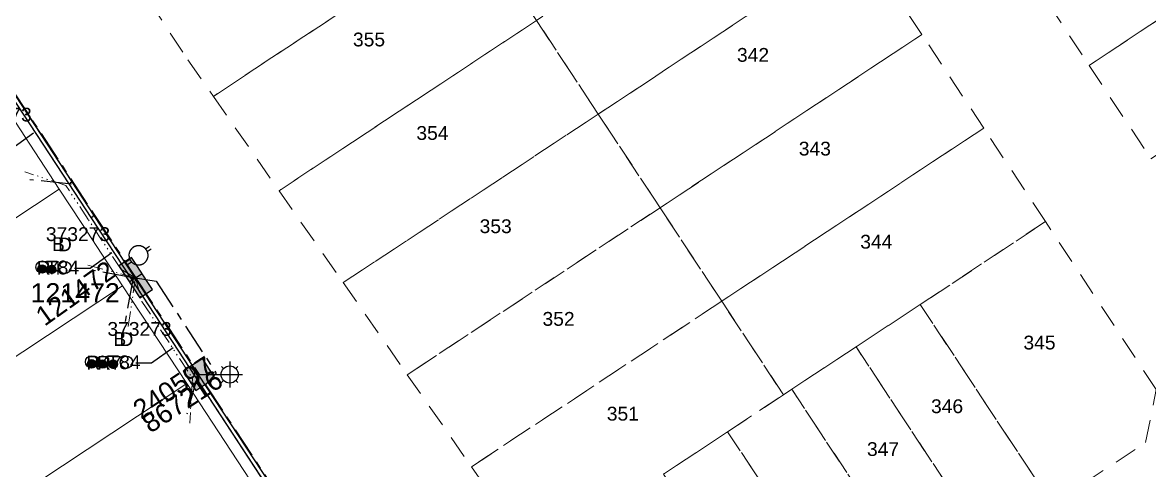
# Model space of a CAD drawing. Header units: metres. Extents: x 302829 to 303440, y 6270651 to 6271380.
# Drawn here: x 303210.1 to 303357.3, y 6270859.9 to 6270918.3 of the extents above; entities that cross this region are included whole.
import ezdxf
from ezdxf.enums import TextEntityAlignment as Align

# ---------------------------------------------------------------- set-up
doc = ezdxf.new("R2010")
doc.units = ezdxf.units.M
for name, pattern in [('Cable Exist UG', [7, 4, -1, 1, -1]), ('Dash', [5, 3, -2]), ('PHANTOM2', [4.45, 2, -0.5, 0.15, -0.5, 0.15, -0.5, 0.15, -0.5])]:
    doc.linetypes.add(name, pattern=pattern)
doc.layers.get('0').update_dxf_attribs({"color": 6})
for name, color, linetype, lineweight in [('_User Miscellaneous4', 191, 'Continuous', 13), ('_User Miscellaneous5', 151, 'Continuous', 13), ('_User_LV_Exist', 5, 'Continuous', 25), ('_User_SL_Exist', 4, 'Continuous', 25), ('Cadastre Developer_SP_EXT', 96, 'Continuous', 15), ('Cadastre Land Parcels_SP_EXT', 96, 'Continuous', 15), ('Mains_LV_SL_EXT', 135, 'Continuous', 25)]:
    doc.layers.add(name, color=color, linetype=linetype, lineweight=lineweight)
for name, color, linetype in [('Duct_SP_EXT', 40, 'Continuous'), ('Equip_LV_EXT', 7, 'Continuous'), ('Equip_SP_SL_EXT', 7, 'Continuous'), ('SupportsUG_SP_LV_EXT', 7, 'Continuous'), ('SupportsUG_SP_LV_SL_EXT', 7, 'Continuous'), ('Trench_SP_EXT', 7, 'Continuous')]:
    doc.layers.add(name, color=color, linetype=linetype)
doc.styles.add('COLUMN_LABEL', font='arial.ttf', dxfattribs={"height": 2})
doc.styles.add('iecARIAL', font='arial.ttf', dxfattribs={"height": 2})
doc.styles.add('POLE_LABEL', font='arial.ttf', dxfattribs={"height": 2})
doc.styles.add('SL_LABEL', font='arial.ttf', dxfattribs={"height": 2})
doc.styles.get("Standard").update_dxf_attribs({"font": 'arial.ttf'})

# ---------------------------------------------------------------- blocks, each defined once
blk = doc.blocks.new('COLUMN_EXT')
blk.add_hatch(color=256).paths.add_polyline_path([(1.5, -1.5), (1.5, 1.5), (-1.5, 1.5), (-1.5, -1.5)])
blk.add_lwpolyline([(1.5, 1.5), (-1.5, 1.5), (-1.5, -1.5), (1.5, -1.5)], close=True)
at = {"flags": 9}
for tag, p in [('STREETNAME', (-1.81, 1.6)), ('LOCATION', (-1.81, 1.4)), ('SUBURB', (-1.81, 1.8)), ('NOTES', (-1.81, 2)), ('COLUMN_TYPE', (-1.81, 0.4)), ('OWNED_BY', (-1.81, 0.6)), ('LEGEND', (-1.81, 1.2)), ('USAGE', (-1.81, 1)), ('STATE', (-1.81, 0.8))]:
    blk.add_attdef(tag, text='', height=0.2, rotation=180, dxfattribs=at).set_placement(p, align=Align.MIDDLE_LEFT)
at = {"flags": 1}
blk.add_attdef('Z', (-1.81, 2.35), '', height=0.2, rotation=180, dxfattribs=at)
at = {"flags": 9}
for tag, style, p in [('STRUCTURE_PLANT_NUMBER', 'POLE_LABEL', (-1.81, -0.03)), ('STREET_CODE', 'COLUMN_LABEL', (-1.81, 0.2))]:
    blk.add_attdef(tag, text='', height=0.2, rotation=180, dxfattribs=dict(at, style=style)).set_placement(p, align=Align.MIDDLE_LEFT)
at = {"style": 'COLUMN_LABEL', "width": 0.9, "flags": 8}
blk.add_attdef('ASSET_NUM', text='', height=2, rotation=270, dxfattribs=at).set_placement((2, -4), align=Align.MIDDLE_LEFT)
blk = doc.blocks.new('PILLAR_EXT')
blk.add_hatch(color=256).paths.add_polyline_path([(-2.5, 1), (-2.5, -1), (2.5, -1), (2.5, 1)])
for p, q in [((-2.5, 0), (2.5, 0)), ((0, 1), (0, -1))]:
    blk.add_line(p, q)
at = {"ltscale": 10}
blk.add_line((2.5, 0), (-2.5, 0), dxfattribs=at)
blk.add_lwpolyline([(-2.5, -1), (-1.25, -1), (1.25, -1), (2.5, -1), (2.5, 1), (-2.5, 1)], close=True)
at = {"width": 0.9, "flags": 8}
blk.add_attdef('ASSET_NUM', text='', height=2, rotation=90, dxfattribs=at).set_placement((-2, 4), align=Align.MIDDLE_LEFT)
for tag, p, flags in [('OWNED_BY', (0, -0.2), 9), ('STATE', (0, -0.4), 9), ('SUPPORT_TYPE', (0, -0.6), 9), ('USAGE', (0, -0.8), 9), ('LEGEND', (0, -1), 9), ('LOCATION', (0, -1.2), 9), ('NOTES', (0, -1.4), 9), ('PARENT', (0, -1.6), 9), ('STREETNAME', (0, -1.8), 9), ('SUBURB', (0, -2), 1)]:
    blk.add_attdef(tag, p, '', height=0.2, dxfattribs=dict(flags=flags))
blk = doc.blocks.new('DUCT_EXT')
blk.add_circle((0, 0.8), 0.8)
at = {"flags": 1}
blk.add_attdef('Z', (0, 0), '', height=0.2, dxfattribs=at)
at = {"flags": 9}
for tag, p in [('DUCT_CODE', (0, 0)), ('XSECT_TYPE', (0, -0.2)), ('STATE', (0, -0.6)), ('FB_REFERENCE', (0, -0.4)), ('NOTES', (0, -0.8))]:
    blk.add_attdef(tag, text='', height=0.2, dxfattribs=at).set_placement(p, align=Align.MIDDLE_LEFT)
blk = doc.blocks.new('SL_LANTERN_EXT')
at = {"flags": 9}
for tag, p in [('LRATECODE', (-7.4, 0)), ('LOUTREACHVOCAB', (-7.2, 0)), ('LOUTREACH', (-7, 0)), ('LANTNUMBER', (-6.6, 0)), ('LNEW', (-6.4, 0)), ('LMASTVOCAB', (-6.2, 0)), ('LMAST', (-6, 0)), ('LLAMPVOCAB', (-5.8, 0)), ('LLAMP', (-5.6, 0)), ('LEXIST', (-5.4, 0)), ('LCHARGE3PERCENT', (-5.2, 0)), ('LCHARGE3', (-5, 0)), ('LCHARGE2PERCENT', (-4.8, 0)), ('LCHARGE2', (-4.6, 0)), ('LCHARGE1PERCENT', (-4.4, 0)), ('LCHARGE1', (-4.2, 0)), ('LCATEGORY', (-4, 0)), ('LBRACKETVOCAB', (-3.8, 0)), ('LBRACKET', (-3.6, 0)), ('LKINGHEIGHT', (-3.4, 0)), ('CREPLACE', (-3.2, 0)), ('CREMOVE', (-3, 0)), ('CNUMBER', (-2.8, 0)), ('CNEW', (-2.6, 0)), ('CEXIST', (-2.4, 0)), ('USAGE', (-2.2, 0)), ('STATE', (-2, 0)), ('OWNED_BY', (-1.8, 0)), ('ORIENTATION', (-1.6, 0)), ('OPERATING_VOLTAGE', (-1.4, 0)), ('NO_PHASES', (-1.2, 0)), ('LANTERN_TYPE', (-1, 0)), ('LANTERN_PURPOSE', (-0.8, 0)), ('CONTROL_TYPE', (-0.6, 0)), ('CONSTRUCTED_VOLTAGE', (-0.4, 0))]:
    blk.add_attdef(tag, text='', height=0.001, rotation=270, dxfattribs=at).set_placement(p, align=Align.MIDDLE_LEFT)
at = {"style": 'SL_LABEL', "flags": 9}
blk.add_attdef('STREET_CODE', text='', height=0.001, rotation=270, dxfattribs=at).set_placement((0, 0), align=Align.MIDDLE_LEFT)
at = {"flags": 1}
blk.add_attdef('Z', (0, 0), '', height=0.001, rotation=270, dxfattribs=at)
at = {"width": 0.9}
blk.add_attdef('LNUMBER', text='', height=1, dxfattribs=at).set_placement((7, -1), align=Align.MIDDLE_LEFT)
at = {"flags": 9}
for tag, p in [('LREMOVE', (0, -7.6)), ('LREPLACE', (0, -7.8)), ('LTYPE', (0, -8)), ('LTYPEVOCAB', (0, -8.2)), ('LEGEND', (0, -8.4)), ('SUBURB', (0, -8.6)), ('STREETNAME', (0, -8.8)), ('LOCATION', (0, -9)), ('NOTES', (0, -9.2)), ('MAINTAINED_BY', (0, -9.86))]:
    blk.add_attdef(tag, text='', height=0.001, dxfattribs=at).set_placement(p, align=Align.MIDDLE_LEFT)
blk.add_attdef('OPERATED_BY', (0, -9.61), '', height=0.001, dxfattribs=at)
blk.add_wipeout([(5.69, 0), (5.06, -1.06), (4, -1.69), (2.94, -1.06), (2.31, 0), (2.94, 1.06), (4, 1.69), (5.06, 1.06)])
for p, q in [((4, 1.69), (4, 0)), ((0, 0), (4, 0)), ((2.94, 1.06), (3.2, 0.8)), ((5.06, 1.06), (4.8, 0.8)), ((2.94, -1.06), (3.2, -0.8)), ((4, 0), (5.69, 0)), ((4, 0), (4, -1.69)), ((5.06, -1.06), (4.8, -0.8))]:
    blk.add_line(p, q)
blk.add_circle((4, 0), 1.12)
blk = doc.blocks.new('*U348')
at = {"layer": 'Equip_LV_EXT'}
for tag, flags, p in [('OPERATING_VOLTAGE', 9, (3, -2.6)), ('ORIENTATION', 9, (3, -2.8)), ('STATE', 9, (3, -3)), ('SWITCH_TYPE', 9, (3, -3.2)), ('OWNED_BY', 9, (3, -3.8)), ('OPERATED_BY', 9, (3, -4)), ('USAGE', 9, (3, -3.4)), ('NOTES', 9, (3, -3.6)), ('MAINTAINED_BY', 9, (3, -4.2)), ('NUMBER_OF_PHASES', 9, (3, -4.4)), ('TYPE', 9, (3, -4.6)), ('Z', 1, (3, -4.8))]:
    blk.add_attdef(tag, text='', height=0.2, dxfattribs=dict(at, flags=flags)).set_placement(p, align=Align.MIDDLE_LEFT)
blk.add_wipeout([(4, 1.25), (3.97, 1.25), (3.94, 1.25), (3.91, 1.25), (3.88, 1.24), (3.85, 1.24), (3.82, 1.24), (3.79, 1.23), (3.76, 1.23), (3.73, 1.22), (3.7, 1.21), (3.67, 1.2), (3.64, 1.2), (3.61, 1.19), (3.58, 1.18), (3.55, 1.17), (3.52, 1.15), (3.49, 1.14), (3.47, 1.13), (3.44, 1.12), (3.41, 1.1), (3.38, 1.09), (3.36, 1.07), (3.33, 1.06), (3.31, 1.04), (3.28, 1.02), (3.26, 1), (3.23, 0.99), (3.21, 0.97), (3.18, 0.95), (3.16, 0.93), (3.14, 0.91), (3.12, 0.88), (3.09, 0.86), (3.07, 0.84), (3.05, 0.82), (3.03, 0.79), (3.01, 0.77), (3, 0.74), (2.98, 0.72), (2.96, 0.69), (2.94, 0.67), (2.93, 0.64), (2.91, 0.62), (2.9, 0.59), (2.88, 0.56), (2.87, 0.53), (2.86, 0.51), (2.85, 0.48), (2.83, 0.45), (2.82, 0.42), (2.81, 0.39), (2.8, 0.36), (2.8, 0.33), (2.79, 0.3), (2.78, 0.27), (2.77, 0.24), (2.77, 0.21), (2.76, 0.18), (2.76, 0.15), (2.76, 0.12), (2.75, 0.09), (2.75, 0.06), (2.75, 0.03), (2.75, 0), (2.75, -0.03), (2.75, -0.06), (2.75, -0.09), (2.76, -0.12), (2.76, -0.15), (2.76, -0.18), (2.77, -0.21), (2.77, -0.24), (2.78, -0.27), (2.79, -0.3), (2.8, -0.33), (2.8, -0.36), (2.81, -0.39), (2.82, -0.42), (2.83, -0.45), (2.85, -0.48), (2.86, -0.51), (2.87, -0.53), (2.88, -0.56), (2.9, -0.59), (2.91, -0.62), (2.93, -0.64), (2.94, -0.67), (2.96, -0.69), (2.98, -0.72), (3, -0.74), (3.01, -0.77), (3.03, -0.79), (3.05, -0.82), (3.07, -0.84), (3.09, -0.86), (3.12, -0.88), (3.14, -0.91), (3.16, -0.93), (3.18, -0.95), (3.21, -0.97), (3.23, -0.99), (3.26, -1), (3.28, -1.02), (3.31, -1.04), (3.33, -1.06), (3.36, -1.07), (3.38, -1.09), (3.41, -1.1), (3.44, -1.12), (3.47, -1.13), (3.49, -1.14), (3.52, -1.15), (3.55, -1.17), (3.58, -1.18), (3.61, -1.19), (3.64, -1.2), (3.67, -1.2), (3.7, -1.21), (3.73, -1.22), (3.76, -1.23), (3.79, -1.23), (3.82, -1.24), (3.85, -1.24), (3.88, -1.24), (3.91, -1.25), (3.94, -1.25), (3.97, -1.25), (4, -1.25), (4.03, -1.25), (4.06, -1.25), (4.09, -1.25), (4.12, -1.24), (4.15, -1.24), (4.18, -1.24), (4.21, -1.23), (4.24, -1.23), (4.27, -1.22), (4.3, -1.21), (4.33, -1.2), (4.36, -1.2), (4.39, -1.19), (4.42, -1.18), (4.45, -1.17), (4.48, -1.15), (4.51, -1.14), (4.53, -1.13), (4.56, -1.12), (4.59, -1.1), (4.62, -1.09), (4.64, -1.07), (4.67, -1.06), (4.69, -1.04), (4.72, -1.02), (4.74, -1), (4.77, -0.99), (4.79, -0.97), (4.82, -0.95), (4.84, -0.93), (4.86, -0.91), (4.88, -0.88), (4.91, -0.86), (4.93, -0.84), (4.95, -0.82), (4.97, -0.79), (4.99, -0.77), (5, -0.74), (5.02, -0.72), (5.04, -0.69), (5.06, -0.67), (5.07, -0.64), (5.09, -0.62), (5.1, -0.59), (5.12, -0.56), (5.13, -0.53), (5.14, -0.51), (5.15, -0.48), (5.17, -0.45), (5.18, -0.42), (5.19, -0.39), (5.2, -0.36), (5.2, -0.33), (5.21, -0.3), (5.22, -0.27), (5.23, -0.24), (5.23, -0.21), (5.24, -0.18), (5.24, -0.15), (5.24, -0.12), (5.25, -0.09), (5.25, -0.06), (5.25, -0.03), (5.25, 0), (5.25, 0.03), (5.25, 0.06), (5.25, 0.09), (5.24, 0.12), (5.24, 0.15), (5.24, 0.18), (5.23, 0.21), (5.23, 0.24), (5.22, 0.27), (5.21, 0.3), (5.2, 0.33), (5.2, 0.36), (5.19, 0.39), (5.18, 0.42), (5.17, 0.45), (5.15, 0.48), (5.14, 0.51), (5.13, 0.53), (5.12, 0.56), (5.1, 0.59), (5.09, 0.62), (5.07, 0.64), (5.06, 0.67), (5.04, 0.69), (5.02, 0.72), (5, 0.74), (4.99, 0.77), (4.97, 0.79), (4.95, 0.82), (4.93, 0.84), (4.91, 0.86), (4.88, 0.88), (4.86, 0.91), (4.84, 0.93), (4.82, 0.95), (4.79, 0.97), (4.77, 0.99), (4.74, 1), (4.72, 1.02), (4.69, 1.04), (4.67, 1.06), (4.64, 1.07), (4.62, 1.09), (4.59, 1.1), (4.56, 1.12), (4.53, 1.13), (4.51, 1.14), (4.48, 1.15), (4.45, 1.17), (4.42, 1.18), (4.39, 1.19), (4.36, 1.2), (4.33, 1.2), (4.3, 1.21), (4.27, 1.22), (4.24, 1.23), (4.21, 1.23), (4.18, 1.24), (4.15, 1.24), (4.12, 1.24), (4.09, 1.25), (4.06, 1.25), (4.03, 1.25)]).dxf.layer = '_User_LV_Exist'
at = {"layer": '_User_LV_Exist'}
for p, q in [((3.79, 1.86), (3.79, 1.23)), ((4.21, 1.86), (4.21, 1.23)), ((3.79, -1.23), (3.79, -1.86)), ((4.21, -1.23), (4.21, -1.86))]:
    blk.add_line(p, q, dxfattribs=at)
at = {"layer": '_User_LV_Exist', "flags": 128}
blk.add_lwpolyline([(4, 1.25), (3.97, 1.25), (3.94, 1.25), (3.91, 1.25), (3.88, 1.24), (3.85, 1.24), (3.82, 1.24), (3.79, 1.23), (3.76, 1.23), (3.73, 1.22), (3.7, 1.21), (3.67, 1.2), (3.64, 1.2), (3.61, 1.19), (3.58, 1.18), (3.55, 1.17), (3.52, 1.15), (3.49, 1.14), (3.47, 1.13), (3.44, 1.12), (3.41, 1.1), (3.38, 1.09), (3.36, 1.07), (3.33, 1.06), (3.31, 1.04), (3.28, 1.02), (3.26, 1), (3.23, 0.99), (3.21, 0.97), (3.18, 0.95), (3.16, 0.93), (3.14, 0.91), (3.12, 0.88), (3.09, 0.86), (3.07, 0.84), (3.05, 0.82), (3.03, 0.79), (3.01, 0.77), (3, 0.74), (2.98, 0.72), (2.96, 0.69), (2.94, 0.67), (2.93, 0.64), (2.91, 0.62), (2.9, 0.59), (2.88, 0.56), (2.87, 0.53), (2.86, 0.51), (2.85, 0.48), (2.83, 0.45), (2.82, 0.42), (2.81, 0.39), (2.8, 0.36), (2.8, 0.33), (2.79, 0.3), (2.78, 0.27), (2.77, 0.24), (2.77, 0.21), (2.76, 0.18), (2.76, 0.15), (2.76, 0.12), (2.75, 0.09), (2.75, 0.06), (2.75, 0.03), (2.75, 0), (2.75, -0.03), (2.75, -0.06), (2.75, -0.09), (2.76, -0.12), (2.76, -0.15), (2.76, -0.18), (2.77, -0.21), (2.77, -0.24), (2.78, -0.27), (2.79, -0.3), (2.8, -0.33), (2.8, -0.36), (2.81, -0.39), (2.82, -0.42), (2.83, -0.45), (2.85, -0.48), (2.86, -0.51), (2.87, -0.53), (2.88, -0.56), (2.9, -0.59), (2.91, -0.62), (2.93, -0.64), (2.94, -0.67), (2.96, -0.69), (2.98, -0.72), (3, -0.74), (3.01, -0.77), (3.03, -0.79), (3.05, -0.82), (3.07, -0.84), (3.09, -0.86), (3.12, -0.88), (3.14, -0.91), (3.16, -0.93), (3.18, -0.95), (3.21, -0.97), (3.23, -0.99), (3.26, -1), (3.28, -1.02), (3.31, -1.04), (3.33, -1.06), (3.36, -1.07), (3.38, -1.09), (3.41, -1.1), (3.44, -1.12), (3.47, -1.13), (3.49, -1.14), (3.52, -1.15), (3.55, -1.17), (3.58, -1.18), (3.61, -1.19), (3.64, -1.2), (3.67, -1.2), (3.7, -1.21), (3.73, -1.22), (3.76, -1.23), (3.79, -1.23), (3.82, -1.24), (3.85, -1.24), (3.88, -1.24), (3.91, -1.25), (3.94, -1.25), (3.97, -1.25), (4, -1.25), (4.03, -1.25), (4.06, -1.25), (4.09, -1.25), (4.12, -1.24), (4.15, -1.24), (4.18, -1.24), (4.21, -1.23), (4.24, -1.23), (4.27, -1.22), (4.3, -1.21), (4.33, -1.2), (4.36, -1.2), (4.39, -1.19), (4.42, -1.18), (4.45, -1.17), (4.48, -1.15), (4.51, -1.14), (4.53, -1.13), (4.56, -1.12), (4.59, -1.1), (4.62, -1.09), (4.64, -1.07), (4.67, -1.06), (4.69, -1.04), (4.72, -1.02), (4.74, -1), (4.77, -0.99), (4.79, -0.97), (4.82, -0.95), (4.84, -0.93), (4.86, -0.91), (4.88, -0.88), (4.91, -0.86), (4.93, -0.84), (4.95, -0.82), (4.97, -0.79), (4.99, -0.77), (5, -0.74), (5.02, -0.72), (5.04, -0.69), (5.06, -0.67), (5.07, -0.64), (5.09, -0.62), (5.1, -0.59), (5.12, -0.56), (5.13, -0.53), (5.14, -0.51), (5.15, -0.48), (5.17, -0.45), (5.18, -0.42), (5.19, -0.39), (5.2, -0.36), (5.2, -0.33), (5.21, -0.3), (5.22, -0.27), (5.23, -0.24), (5.23, -0.21), (5.24, -0.18), (5.24, -0.15), (5.24, -0.12), (5.25, -0.09), (5.25, -0.06), (5.25, -0.03), (5.25, 0), (5.25, 0.03), (5.25, 0.06), (5.25, 0.09), (5.24, 0.12), (5.24, 0.15), (5.24, 0.18), (5.23, 0.21), (5.23, 0.24), (5.22, 0.27), (5.21, 0.3), (5.2, 0.33), (5.2, 0.36), (5.19, 0.39), (5.18, 0.42), (5.17, 0.45), (5.15, 0.48), (5.14, 0.51), (5.13, 0.53), (5.12, 0.56), (5.1, 0.59), (5.09, 0.62), (5.07, 0.64), (5.06, 0.67), (5.04, 0.69), (5.02, 0.72), (5, 0.74), (4.99, 0.77), (4.97, 0.79), (4.95, 0.82), (4.93, 0.84), (4.91, 0.86), (4.88, 0.88), (4.86, 0.91), (4.84, 0.93), (4.82, 0.95), (4.79, 0.97), (4.77, 0.99), (4.74, 1), (4.72, 1.02), (4.69, 1.04), (4.67, 1.06), (4.64, 1.07), (4.62, 1.09), (4.59, 1.1), (4.56, 1.12), (4.53, 1.13), (4.51, 1.14), (4.48, 1.15), (4.45, 1.17), (4.42, 1.18), (4.39, 1.19), (4.36, 1.2), (4.33, 1.2), (4.3, 1.21), (4.27, 1.22), (4.24, 1.23), (4.21, 1.23), (4.18, 1.24), (4.15, 1.24), (4.12, 1.24), (4.09, 1.25), (4.06, 1.25), (4.03, 1.25)], close=True, dxfattribs=at)
at = {"layer": 'Equip_LV_EXT', "flags": 9}
for tag, p in [('ACTUAL_STATUS', (3.17, -1.67)), ('CONSTRUCTED_VOLTAGE', (3.17, -1.83)), ('NO_PHASES', (3.17, -2))]:
    blk.add_attdef(tag, text='', height=0.167, dxfattribs=at).set_placement(p, align=Align.MIDDLE_LEFT)
blk = doc.blocks.new('CABLE_LARGE_EXT')
h = blk.add_hatch(color=256)
edge = h.paths.add_edge_path()
edge.add_arc((0, 0.55), 0.55, 0, 360)
blk.add_circle((0, 0.55), 0.55)
at = {"flags": 1}
blk.add_attdef('Z', (0, 0), '', height=0.2, dxfattribs=at)
at = {"flags": 9}
for tag, p in [('COND_CODE', (0, 0)), ('STATE', (0, -0.4)), ('XSECT_SIZE', (0, -0.6)), ('FB_REFERENCE', (0, -0.2)), ('NOTES', (0, -0.8))]:
    blk.add_attdef(tag, text='', height=0.2, dxfattribs=at).set_placement(p, align=Align.MIDDLE_LEFT)

msp = doc.modelspace()

# ---------------------------------------------------------------- linework, layer by layer
at = {"layer": '_User Miscellaneous4'}
for p, q in [((303216.18, 6270897.27), (303199.62, 6270922.47)), ((303216.59, 6270897.53), (303200.02, 6270922.73)), ((303216.18, 6270897.27), (303216.38, 6270897.4)), ((303216.18, 6270897.27), (303216.38, 6270897.4)), ((303219.07, 6270892.88), (303216.18, 6270897.27)), ((303216.59, 6270897.53), (303216.38, 6270897.4)), ((303216.59, 6270897.53), (303216.38, 6270897.4)), ((303219.47, 6270893.14), (303216.59, 6270897.53)), ((303219.07, 6270892.88), (303219.27, 6270893.01)), ((303219.47, 6270893.14), (303219.27, 6270893.01)), ((303224.34, 6270884.85), (303224.54, 6270884.98)), ((303224.34, 6270884.85), (303224.54, 6270884.98)), ((303224.74, 6270885.11), (303224.54, 6270884.98)), ((303224.74, 6270885.11), (303224.54, 6270884.98))]:
    msp.add_line(p, q, dxfattribs=at)
at = {"layer": '_User Miscellaneous5', "linetype": 'PHANTOM2'}
msp.add_lwpolyline([(303224.88, 6270885.01), (303223.86, 6270878.36)], dxfattribs=at)
at = {"layer": 'Cadastre Developer_SP_EXT', "linetype": 'Dash'}
for points in [[(303375.55, 6270947.53), (303341.34, 6270924.93), (303349.4, 6270912.72), (303383.61, 6270935.32), (303375.55, 6270947.53)], [(303260.69, 6270943.61), (303226.63, 6270921.11), (303231.71, 6270913.44), (303235.03, 6270908.68), (303268.96, 6270931.09), (303260.69, 6270943.61)], [(303319.5, 6270928.96), (303311.44, 6270941.17), (303277.23, 6270918.58), (303285.29, 6270906.36), (303319.5, 6270928.96)], [(303391.68, 6270923.11), (303383.61, 6270935.32), (303349.4, 6270912.72), (303357.47, 6270900.51), (303371.49, 6270909.77), (303381.59, 6270916.44), (303391.68, 6270923.11)], [(303268.96, 6270931.09), (303235.03, 6270908.68), (303243.61, 6270896.37), (303277.23, 6270918.58), (303268.96, 6270931.09)], [(303319.5, 6270928.96), (303285.29, 6270906.36), (303293.36, 6270894.15), (303327.57, 6270916.75), (303319.5, 6270928.96)], [(303277.23, 6270918.58), (303243.61, 6270896.37), (303251.99, 6270884.37), (303285.29, 6270906.36), (303277.23, 6270918.58)], [(303327.57, 6270916.75), (303293.36, 6270894.15), (303301.42, 6270881.94), (303335.64, 6270904.54), (303327.57, 6270916.75)], [(303285.29, 6270906.36), (303251.99, 6270884.37), (303260.36, 6270872.36), (303293.36, 6270894.15), (303285.29, 6270906.36)], [(303335.64, 6270904.54), (303301.42, 6270881.94), (303309.49, 6270869.73), (303310.57, 6270870.45), (303318.96, 6270875.99), (303327.35, 6270881.52), (303343.7, 6270892.33), (303335.64, 6270904.54)], [(303293.36, 6270894.15), (303260.36, 6270872.36), (303268.74, 6270860.35), (303301.42, 6270881.94), (303293.36, 6270894.15)], [(303343.7, 6270892.33), (303327.35, 6270881.52), (303344.57, 6270855.45), (303356.75, 6270863.49), (303358.17, 6270870.42), (303343.7, 6270892.33)], [(303309.49, 6270869.73), (303301.42, 6270881.94), (303268.74, 6270860.35), (303277.11, 6270848.35), (303293.8, 6270859.37), (303302.19, 6270864.91), (303309.49, 6270869.73)], [(303327.35, 6270881.52), (303318.96, 6270875.99), (303336.18, 6270849.91), (303344.57, 6270855.45), (303327.35, 6270881.52)], [(303318.96, 6270875.99), (303310.57, 6270870.45), (303327.8, 6270844.37), (303336.18, 6270849.91), (303318.96, 6270875.99)], [(303310.57, 6270870.45), (303309.49, 6270869.73), (303302.19, 6270864.91), (303319.41, 6270838.83), (303327.8, 6270844.37), (303310.57, 6270870.45)], [(303302.19, 6270864.91), (303293.8, 6270859.37), (303311.02, 6270833.29), (303319.41, 6270838.83), (303302.19, 6270864.91)]]:
    msp.add_lwpolyline(points, close=True, dxfattribs=at)
at = {"layer": 'Cadastre Land Parcels_SP_EXT', "linetype": 'Continuous'}
for points in [[(303214.89, 6270896.57), (303206.62, 6270909.17), (303177.32, 6270889.81), (303185.6, 6270877.21), (303214.89, 6270896.57)], [(303223.17, 6270883.97), (303217.85, 6270892.08), (303214.89, 6270896.57), (303185.6, 6270877.21), (303193.87, 6270864.61), (303223.17, 6270883.97)], [(303231.55, 6270871.2), (303223.17, 6270883.97), (303193.87, 6270864.61), (303202.25, 6270851.84), (303231.55, 6270871.2)], [(303239.82, 6270858.6), (303231.55, 6270871.2), (303202.25, 6270851.84), (303210.53, 6270839.24), (303239.82, 6270858.6)]]:
    msp.add_lwpolyline(points, close=True, dxfattribs=at)
at = {"layer": 'Duct_SP_EXT'}
for p, q in [((303216.18, 6270897.27), (303199.62, 6270922.47)), ((303216.59, 6270897.53), (303200.02, 6270922.73)), ((303216.18, 6270897.27), (303216.38, 6270897.4)), ((303216.18, 6270897.27), (303216.38, 6270897.4)), ((303219.07, 6270892.88), (303216.18, 6270897.27)), ((303216.59, 6270897.53), (303216.38, 6270897.4)), ((303216.59, 6270897.53), (303216.38, 6270897.4)), ((303219.47, 6270893.14), (303216.59, 6270897.53)), ((303219.07, 6270892.88), (303219.27, 6270893.01)), ((303219.47, 6270893.14), (303219.27, 6270893.01)), ((303224.34, 6270884.85), (303224.54, 6270884.98)), ((303224.34, 6270884.85), (303224.54, 6270884.98)), ((303224.74, 6270885.11), (303224.54, 6270884.98)), ((303224.74, 6270885.11), (303224.54, 6270884.98))]:
    msp.add_line(p, q, dxfattribs=at)
for points in [[(303206.64, 6270901.89), (303208.7, 6270901.89), (303211.53, 6270903.9)], [(303216.89, 6270886.28), (303218.95, 6270886.28), (303221.78, 6270888.29)], [(303224.91, 6270873.92), (303226.97, 6270873.92), (303229.8, 6270875.92)]]:
    msp.add_lwpolyline(points, dxfattribs=at)
at = {"layer": 'Trench_SP_EXT', "linetype": 'Cable Exist UG'}
for points in [[(303216.5, 6270897.22), (303211.06, 6270897.8)], [(303224.54, 6270884.98), (303219.35, 6270885.96)], [(303224.54, 6270884.98), (303223.52, 6270879.32)]]:
    msp.add_lwpolyline(points, dxfattribs=at)

# ---------------------------------------------------------------- block references
at = {"layer": 'Duct_SP_EXT'}
for name, p in [('DUCT_EXT', (303212.65, 6270885.61)), ('CABLE_LARGE_EXT', (303212.65, 6270885.61)), ('CABLE_LARGE_EXT', (303213.92, 6270885.55)), ('DUCT_EXT', (303215.64, 6270885.55)), ('DUCT_EXT', (303219.13, 6270873.23)), ('DUCT_EXT', (303220.53, 6270873.21)), ('DUCT_EXT', (303223.67, 6270873.18)), ('CABLE_LARGE_EXT', (303219.13, 6270873.23)), ('CABLE_LARGE_EXT', (303220.53, 6270873.21)), ('CABLE_LARGE_EXT', (303221.94, 6270873.18))]:
    msp.add_blockref(name, p, dxfattribs=at)
at = {"layer": 'SupportsUG_SP_LV_EXT'}
ref = msp.add_blockref('PILLAR_EXT', (303224.88, 6270885.01), dxfattribs=dict(at, rotation=123.3060331222655))
ref.add_attrib('ASSET_NUM', '121472', dxfattribs={"layer": '0', "height": 2.5, "rotation": 35.3907, "style": 'iecARIAL'}).set_placement((303221.76, 6270886.37), align=Align.MIDDLE_RIGHT)
at = {"layer": 'SupportsUG_SP_LV_SL_EXT'}
ref = msp.add_blockref('COLUMN_EXT', (303233.16, 6270872.38), dxfattribs=dict(at, rotation=123.2744942819103))
ref.add_attrib('ASSET_NUM', '867216', dxfattribs={"layer": '0', "height": 2.5, "rotation": 33.4456, "style": 'COLUMN_LABEL'}).set_placement((303235.15, 6270873.15), align=Align.TOP_RIGHT)

# ---------------------------------------------------------------- texts
at = {"layer": 'Cadastre Developer_SP_EXT'}
for s, p in [('355', (303253.26, 6270915.2)), ('342', (303303.41, 6270913.19)), ('354', (303261.54, 6270903)), ('343', (303311.48, 6270900.96)), ('353', (303269.8, 6270890.83)), ('344', (303319.51, 6270888.81)), ('352', (303278.01, 6270878.74)), ('345', (303340.82, 6270875.65)), ('346', (303328.75, 6270867.34)), ('351', (303286.41, 6270866.37)), ('347', (303320.39, 6270861.75))]:
    msp.add_text(s, height=1.8, dxfattribs=at).set_placement(p)
at = {"layer": 'Duct_SP_EXT'}
for s, p in [('373273', (303202.92, 6270905.4)), ('373273', (303213.16, 6270889.8)), ('B', (303213.95, 6270888.49)), ('D', (303214.73, 6270888.46)), ('R4', (303211.95, 6270885.41)), ('T84', (303213.16, 6270885.44)), ('373273', (303221.19, 6270877.43)), ('B', (303221.97, 6270876.12)), ('D', (303222.76, 6270876.09)), ('R4', (303218.43, 6270873.03)), ('R7', (303219.83, 6270873.01))]:
    msp.add_text(s, height=1.8, dxfattribs=at).set_placement(p)

# ---------------------------------------------------------------- next in the draw order: block references
at = {"layer": 'Equip_LV_EXT', "rotation": 123.2747663886267}
msp.add_blockref('*U348', (303227.45, 6270884.59), dxfattribs=at)
at = {"layer": 'Equip_SP_SL_EXT'}
ref = msp.add_blockref('SL_LANTERN_EXT', (303233.16, 6270872.38), dxfattribs=at)
ref.add_attrib('ASSET_NUM', '240597', dxfattribs={"layer": '0', "height": 2.5, "rotation": 33.2745, "style": 'iecARIAL'}).set_placement((303234.66, 6270873.88), align=Align.MIDDLE_RIGHT)

# ---------------------------------------------------------------- next in the draw order: linework, layer by layer
at = {"layer": '_User Miscellaneous4'}
for p, q in [((303224.34, 6270884.85), (303219.07, 6270892.88)), ((303224.74, 6270885.11), (303219.47, 6270893.14)), ((303232.74, 6270872.04), (303224.34, 6270884.85)), ((303233.15, 6270872.3), (303224.74, 6270885.11)), ((303232.74, 6270872.04), (303232.94, 6270872.17)), ((303232.74, 6270872.04), (303232.94, 6270872.17)), ((303249.41, 6270846.64), (303232.74, 6270872.04)), ((303233.15, 6270872.3), (303232.94, 6270872.17)), ((303233.15, 6270872.3), (303232.94, 6270872.17)), ((303249.81, 6270846.91), (303233.15, 6270872.3))]:
    msp.add_line(p, q, dxfattribs=at)
at = {"layer": '_User Miscellaneous5', "linetype": 'PHANTOM2'}
for points in [[(303224.88, 6270885.01), (303222.97, 6270886.1), (303222.97, 6270886.1), (303218.68, 6270892.62), (303215.77, 6270897.06), (303210.42, 6270898.83)], [(303224.88, 6270885.01), (303218.37, 6270886.72)], [(303224.88, 6270885.01), (303225.7, 6270881.93), (303225.7, 6270881.93), (303232.32, 6270871.85), (303231.94, 6270866.05)]]:
    msp.add_lwpolyline(points, dxfattribs=at)
at = {"layer": '_User_LV_Exist', "linetype": 'Cable Exist UG'}
msp.add_lwpolyline([(303191.76, 6270935.42), (303193.98, 6270935.69), (303193.98, 6270935.69), (303202.21, 6270923.16), (303201, 6270921.37), (303201, 6270921.37), (303219.52, 6270893.17), (303224.88, 6270885.01)], dxfattribs=at)
at = {"layer": 'Duct_SP_EXT'}
for p, q in [((303224.34, 6270884.85), (303219.07, 6270892.88)), ((303224.74, 6270885.11), (303219.47, 6270893.14)), ((303232.74, 6270872.04), (303224.34, 6270884.85)), ((303233.15, 6270872.3), (303224.74, 6270885.11)), ((303232.74, 6270872.04), (303232.94, 6270872.17)), ((303232.74, 6270872.04), (303232.94, 6270872.17)), ((303249.41, 6270846.64), (303232.74, 6270872.04)), ((303233.15, 6270872.3), (303232.94, 6270872.17)), ((303233.15, 6270872.3), (303232.94, 6270872.17)), ((303249.81, 6270846.91), (303233.15, 6270872.3))]:
    msp.add_line(p, q, dxfattribs=at)
at = {"layer": 'Mains_LV_SL_EXT', "linetype": 'Cable Exist UG'}
msp.add_lwpolyline([(303224.88, 6270885.01), (303233.16, 6270872.38)], dxfattribs=at)
at = {"layer": 'Trench_SP_EXT', "linetype": 'Cable Exist UG'}
msp.add_lwpolyline([(303232.94, 6270872.17), (303231.56, 6270867.2)], dxfattribs=at)

# ---------------------------------------------------------------- next in the draw order: block references
at = {"layer": '_User_LV_Exist'}
ref = msp.add_blockref('PILLAR_EXT', (303224.88, 6270885.01), dxfattribs=dict(at, rotation=123.3060331222655))
ref.add_attrib('ASSET_NUM', '121472', dxfattribs={"layer": '0', "height": 2.5, "style": 'iecARIAL'}).set_placement((303222.81, 6270883.05), align=Align.MIDDLE_RIGHT)
at = {"layer": '_User_SL_Exist'}
ref = msp.add_blockref('COLUMN_EXT', (303233.16, 6270872.38), dxfattribs=dict(at, rotation=123.2744942819103))
ref.add_attrib('ASSET_NUM', '867216', dxfattribs={"layer": '0', "height": 2.5, "rotation": 33.2745, "style": 'COLUMN_LABEL'}).set_placement((303235.16, 6270873.13), align=Align.TOP_RIGHT)

# ---------------------------------------------------------------- next in the draw order: texts
at = {"layer": 'Duct_SP_EXT'}
msp.add_text('T84', height=1.8, dxfattribs=at).set_placement((303221.19, 6270873.08))

# ---------------------------------------------------------------- next in the draw order: block references
at = {"layer": '_User_SL_Exist'}
ref = msp.add_blockref('SL_LANTERN_EXT', (303233.16, 6270872.38), dxfattribs=at)
ref.add_attrib('ASSET_NUM', '240597', dxfattribs={"layer": '0', "height": 2.5, "rotation": 33.2745, "style": 'iecARIAL'}).set_placement((303234.66, 6270873.88), align=Align.MIDDLE_RIGHT)

# ---------------------------------------------------------------- next in the draw order: linework, layer by layer
at = {"layer": '_User_LV_Exist', "linetype": 'Cable Exist UG'}
msp.add_lwpolyline([(303224.88, 6270885.01), (303227.56, 6270884.57), (303227.56, 6270884.57), (303235.4, 6270872.57), (303234.02, 6270871.03), (303234.02, 6270871.03), (303257.98, 6270834.57)], dxfattribs=at)

doc.saveas('drawing.dxf')
